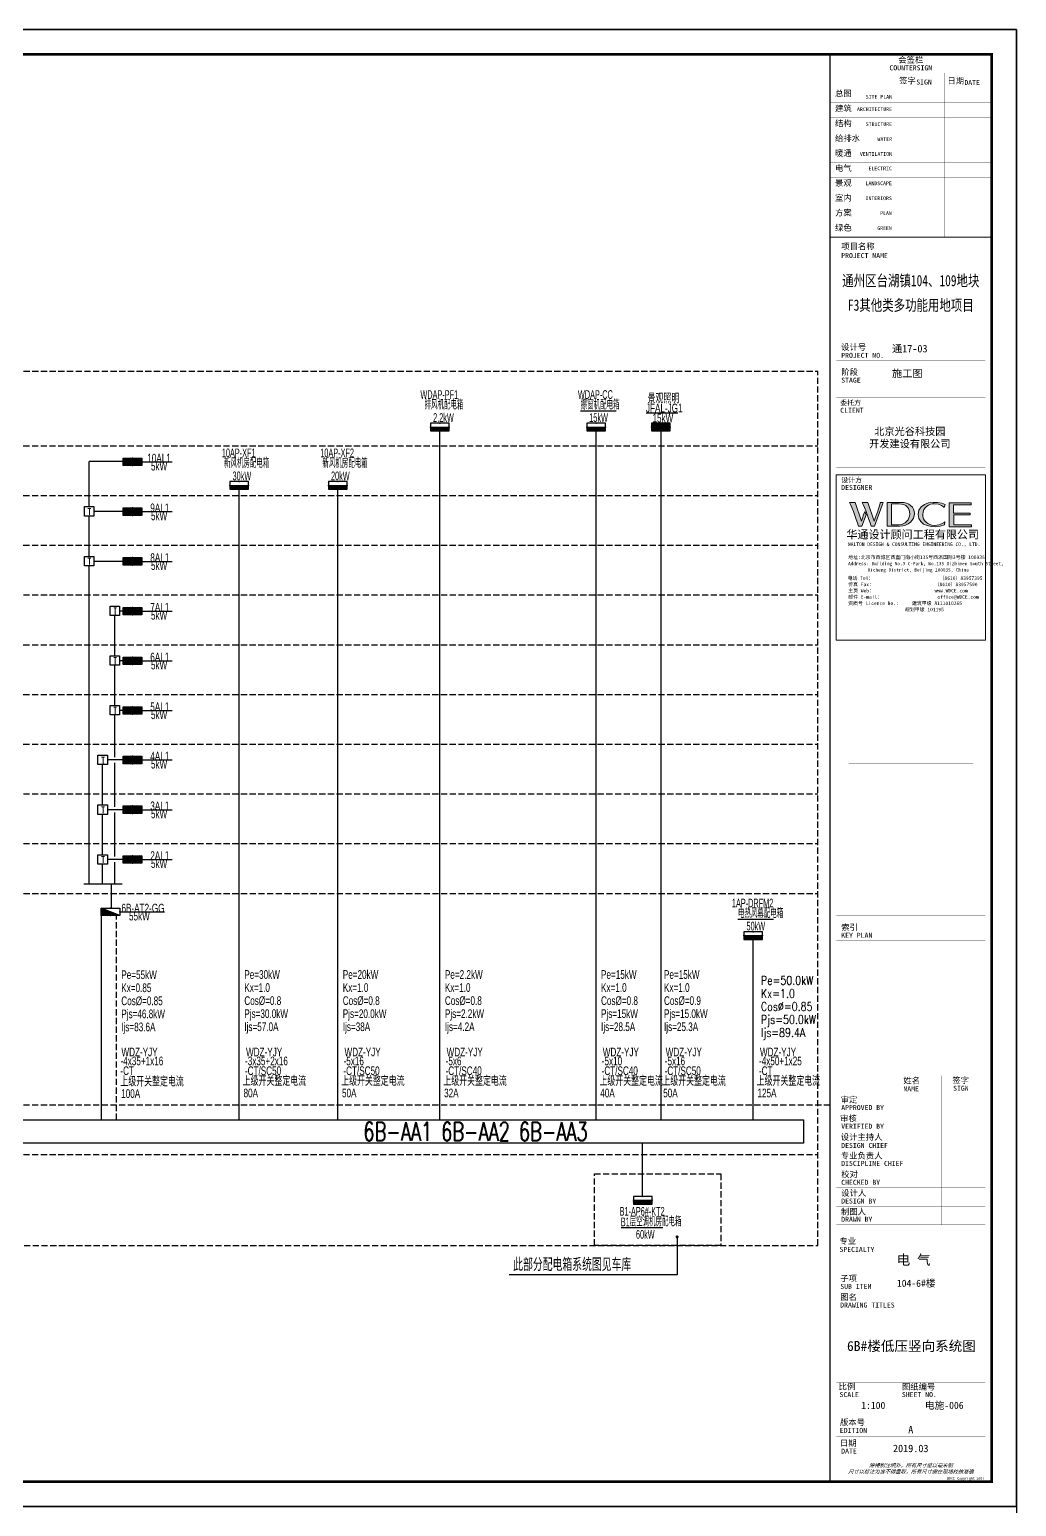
# Model space of a CAD drawing. Extents: x -127004 to 341119, y -13158 to 456864.
# Drawn here: x 71481 to 111184, y 246361 to 305761 of the extents above; entities that cross this region are included whole.
import ezdxf
from ezdxf.enums import TextEntityAlignment as Align

# ---------------------------------------------------------------- set-up
doc = ezdxf.new("R2010")
doc.units = 0
doc.header["$LTSCALE"] = 1000
doc.linetypes.add('DASH', pattern=[0.35, 0.25, -0.1])
doc.layers.get('0').update_dxf_attribs({"linetype": 'CONTINUOUS'})
doc.layers.get('Defpoints').update_dxf_attribs({"linetype": 'CONTINUOUS'})
for name, color, linetype in [('DIM-箱柜', 3, 'CONTINUOUS'), ('EL-SYSTEM', 4, 'CONTINUOUS'), ('ELEC-text', 7, 'CONTINUOUS'), ('EQUIP-箱柜', 3, 'CONTINUOUS'), ('SIG_TEXT', 7, 'CONTINUOUS'), ('SL', 6, 'CONTINUOUS'), ('TEL_TEXT', 3, 'CONTINUOUS'), ('TEL_TITLE', 7, 'CONTINUOUS'), ('WIRE-照明', 1, 'CONTINUOUS'), ('内审意见修改', 2, 'CONTINUOUS'), ('字', 7, 'CONTINUOUS')]:
    doc.layers.add(name, color=color, linetype=linetype)
doc.layers.add('内审要求修改2.10', color=6, linetype='CONTINUOUS', plot=False)
doc.styles.add('_COMPLEX', font='ros.shx', dxfattribs={"width": 0.6, "bigfont": 'jd.shx'})
doc.styles.add('_TCH_LABEL', font='COMPLEX', dxfattribs={"bigfont": 'GBCBIG'})
doc.styles.add('_TEL_DIM', font='ROMANS2', dxfattribs={"width": 0.8, "height": 3.5, "bigfont": 'HZDF2'})
doc.styles.add('EL-STANDARD', font='ROMANS2', dxfattribs={"width": 0.7, "bigfont": 'HZDF2'})
doc.styles.add('JD', font='ros.shx', dxfattribs={"width": 0.8, "height": 600, "bigfont": 'hztxt.shx'})
doc.styles.add('华文细黑', font='STXIHEI.TTF')
doc.styles.add('图签信息$0$hwxh', font='STXIHEI.TTF')
doc.styles.add('图签信息$0$华文细黑', font='STXIHEI.TTF', dxfattribs={"height": 10})

# ---------------------------------------------------------------- blocks, each defined once
blk = doc.blocks.new('SADF AGF AERG AER GER')
at = {"layer": 'DIM-箱柜'}
blk.add_lwpolyline([(-462150, -1228514), (-378050, -1228514), (-378050, -1287914), (-462150, -1287914)], close=True, dxfattribs=at)
blk = doc.blocks.new('A$C6873132B')
at = {"layer": 'DIM-箱柜'}
blk.add_blockref('SADF AGF AERG AER GER', (378050, 1287914), dxfattribs=at)
blk = doc.blocks.new('*X6')
at = {"color": 0}
for p, q in [((-250, 33), (-83, 200)), ((-250, 68), (-118, 200)), ((-250, 104), (-154, 200)), ((-250, 139), (-189, 200)), ((-250, 174), (-224, 200)), ((-247, 0), (-47, 200)), ((-212, 0), (-12, 200)), ((-177, 0), (23, 200)), ((-141, 0), (59, 200)), ((-106, 0), (94, 200)), ((-71, 0), (129, 200)), ((-35, 0), (165, 200)), ((0, 0), (200, 200)), ((35, 0), (235, 200)), ((71, 0), (250, 179)), ((106, 0), (250, 144)), ((141, 0), (250, 109)), ((177, 0), (250, 73)), ((212, 0), (250, 38)), ((247, 0), (250, 3))]:
    blk.add_line(p, q, dxfattribs=at)
blk = doc.blocks.new('$equip$00001421')
for p, q in [((0.75, 0.6), (-0.75, 0.6)), ((-0.75, 0.6), (-0.75, 0)), ((-0.75, 0), (0.75, 0)), ((0.75, 0), (0.75, 0.6))]:
    blk.add_line(p, q)
at = {"const_width": 0.6}
blk.add_lwpolyline([(-0.75, 0.3), (0.75, 0.3)], dxfattribs=at)
for p in [(-0.75, 0.3), (0, 0.6), (0, 0), (0.75, 0.3)]:
    blk.add_point(p)
at = {"xscale": 0.00300000000061118, "yscale": 0.00300000000061118, "zscale": 0.00300000000061118}
blk.add_blockref('*X6', (0, 0), dxfattribs=at)
at = {"style": '_TCH_LABEL', "flags": 9}
blk.add_attdef('A', (0, 0), '', height=0.00002, dxfattribs=at)
blk = doc.blocks.new('*X4')
at = {"color": 0}
for p, q in [((-250, 33), (-183, 100)), ((-250, 68), (-218, 100)), ((-247, 0), (-147, 100)), ((-212, 0), (-112, 100)), ((-177, 0), (-77, 100)), ((-141, 0), (-41, 100)), ((-106, 0), (-6, 100)), ((-71, 0), (29, 100)), ((-35, 0), (65, 100)), ((0, 0), (100, 100)), ((35, 0), (135, 100)), ((71, 0), (171, 100)), ((106, 0), (206, 100)), ((141, 0), (241, 100)), ((177, 0), (250, 73)), ((212, 0), (250, 38)), ((247, 0), (250, 3))]:
    blk.add_line(p, q, dxfattribs=at)
blk = doc.blocks.new('$equip$00001414')
for p, q in [((0.75, 0.6), (-0.75, 0.6)), ((-0.75, 0.6), (-0.75, 0)), ((-0.75, 0.3), (0.75, 0.3)), ((-0.75, 0), (0.75, 0)), ((0.75, 0), (0.75, 0.6))]:
    blk.add_line(p, q)
at = {"const_width": 0.3}
blk.add_lwpolyline([(-0.75, 0.15), (0.75, 0.15)], dxfattribs=at)
for p in [(-0.75, 0.3), (0, 0.6), (0, 0), (0.75, 0.3)]:
    blk.add_point(p)
at = {"xscale": 0.00300000000061118, "yscale": 0.00300000000061118, "zscale": 0.00300000000061118}
blk.add_blockref('*X4', (0, 0), dxfattribs=at)
at = {"style": '_TCH_LABEL', "flags": 9}
blk.add_attdef('A', (0, 0), '', height=0.00002, dxfattribs=at)
blk = doc.blocks.new('A$C2D144AE6')
at = {"layer": 'EQUIP-箱柜'}
blk.add_lwpolyline([(0, 378), (378, 378), (378, 0), (0, 0)], close=True, dxfattribs=at)
at = {"layer": 'EQUIP-箱柜', "style": 'EL-STANDARD', "width": 0.7}
blk.add_text('T', height=262, dxfattribs=at).set_placement((138, 46))
blk = doc.blocks.new('*X33')
at = {"color": 0}
for p, q in [((-247, 0), (-246, 2)), ((-212, 0), (-187, 25)), ((-177, 0), (-128, 49)), ((-141, 0), (-69, 72)), ((-106, 0), (-10, 96)), ((-71, 0), (49, 120)), ((-35, 0), (108, 143)), ((0, 0), (167, 167)), ((35, 0), (226, 190)), ((71, 0), (250, 179)), ((106, 0), (250, 144)), ((141, 0), (250, 109)), ((177, 0), (250, 73)), ((212, 0), (250, 38)), ((247, 0), (250, 3))]:
    blk.add_line(p, q, dxfattribs=at)
blk = doc.blocks.new('$equip$00001425')
for p, q in [((-0.75, 0), (0.75, 0.6)), ((0.75, 0.6), (-0.75, 0.6)), ((-0.75, 0.6), (-0.75, 0)), ((-0.75, 0), (0.75, 0)), ((0.75, 0), (0.75, 0.6))]:
    blk.add_line(p, q)
for p in [(-0.75, 0.3), (0, 0.6), (0, 0), (0.75, 0.3)]:
    blk.add_point(p)
blk.add_solid([(-0.75, 0), (0.75, 0), (0.75, 0.6)])
at = {"xscale": 0.00300000000061118, "yscale": 0.00300000000061118, "zscale": 0.00300000000061118}
blk.add_blockref('*X33', (0, 0), dxfattribs=at)
at = {"style": '_TCH_LABEL', "flags": 9}
blk.add_attdef('A', (0, 0), '', height=0.00002, dxfattribs=at)
blk = doc.blocks.new('图签信息$0$WDCE Copyright200X')
at = {"const_width": 0.016}
blk.add_lwpolyline([(-10.6, 1.26, 1), (-11.4, 1.26, 1)], format="xyb", close=True, dxfattribs=at)
at = {"style": '图签信息$0$华文细黑'}
for s, p in [('WDCE ', (-11.46, 0.5)), ('     Copyright ', (-3.51, 0.5))]:
    blk.add_text(s, height=1, dxfattribs=at).set_placement(p, align=Align.BOTTOM_RIGHT)
blk.add_text('c', height=0.6, dxfattribs=at).set_placement((-11.04, 1.35), align=Align.MIDDLE_CENTER)
blk.add_attdef('200X', text='', height=1, dxfattribs=at).set_placement((-0.45, 0.5), align=Align.BOTTOM_RIGHT)
blk = doc.blocks.new('图签信息$0$logo2')
h = blk.add_hatch(color=7)
h.paths.add_polyline_path([(19.02, -7.36), (15.84, -7.36), (15.84, -3.97), (18.97, -3.97), (18.97, -4.24), (16.46, -4.24), (16.46, -5.45), (18.81, -5.45), (18.81, -5.69), (16.47, -5.69), (16.47, -7.12), (19.02, -7.12)])
edge = h.paths.add_edge_path()
edge.add_spline(control_points=[(15.26, -4.21), (15.26, -4.21), (15.13, -4.65), (15.13, -4.65), (15.13, -4.65), (14.62, -4.1), (13.73, -4.1), (13.04, -4.1), (12.07, -4.54), (12.08, -5.62), (12.08, -6.49), (12.77, -7.16), (13.73, -7.17), (14.66, -7.17), (15.23, -6.68), (15.23, -6.68), (15.23, -6.68), (15.16, -7.11), (15.16, -7.11), (13.63, -7.7), (11.42, -7.29), (11.41, -5.64), (11.4, -3.72), (14.16, -3.66), (15.26, -4.21)], knot_values=[0, 0, 0, 0, 1, 1, 1, 2, 2, 2, 3, 3, 3, 4, 4, 4, 5, 5, 5, 6, 6, 6, 7, 7, 7, 8, 8, 8, 8], degree=3, periodic=0)
edge = h.paths.add_edge_path(flags=16)
edge.add_spline(control_points=[(10.23, -5.57), (10.23, -5.16), (10.12, -4.83), (9.9, -4.58), (9.63, -4.27), (9.23, -4.12), (8.69, -4.12), (8.69, -4.12), (7.64, -4.12), (7.64, -4.12), (7.64, -4.12), (7.64, -7.1), (7.64, -7.1), (7.64, -7.1), (8.66, -7.1), (8.66, -7.1), (9.13, -7.1), (9.52, -6.93), (9.82, -6.6), (10.09, -6.31), (10.23, -5.96), (10.23, -5.57)], knot_values=[0, 0, 0, 0, 1, 1, 1, 2, 2, 2, 3, 3, 3, 4, 4, 4, 5, 5, 5, 6, 6, 6, 7, 7, 7, 7], degree=3, periodic=0)
edge = h.paths.add_edge_path()
edge.add_spline(control_points=[(10.92, -5.51), (10.92, -5.96), (10.72, -6.37), (10.34, -6.72), (9.92, -7.1), (9.41, -7.29), (8.82, -7.29), (8.82, -7.29), (7.03, -7.29), (7.03, -7.29), (7.03, -7.29), (7.03, -3.92), (7.03, -3.92), (7.03, -3.92), (9.1, -3.92), (9.1, -3.92), (9.59, -3.92), (10.01, -4.06), (10.36, -4.34), (10.73, -4.64), (10.92, -5.03), (10.92, -5.51)], knot_values=[0, 0, 0, 0, 1, 1, 1, 2, 2, 2, 3, 3, 3, 4, 4, 4, 5, 5, 5, 6, 6, 6, 7, 7, 7, 7], degree=3, periodic=0)
at = {"lineweight": 0}
blk.add_lwpolyline([(19.02, -7.36), (15.84, -7.36), (15.84, -3.97), (18.97, -3.97), (18.97, -4.24), (16.46, -4.24), (16.46, -5.45), (18.81, -5.45), (18.81, -5.69), (16.47, -5.69), (16.47, -7.12), (19.02, -7.12), (19.02, -7.36)], dxfattribs=at)
for points, knots in [([(10.92, -5.51), (10.92, -5.96), (10.72, -6.37), (10.34, -6.72), (9.92, -7.1), (9.41, -7.29), (8.82, -7.29), (8.82, -7.29), (7.03, -7.29), (7.03, -7.29), (7.03, -7.29), (7.03, -3.92), (7.03, -3.92), (7.03, -3.92), (9.1, -3.92), (9.1, -3.92), (9.59, -3.92), (10.01, -4.06), (10.36, -4.34), (10.73, -4.64), (10.92, -5.03), (10.92, -5.51)], [0, 0, 0, 0, 1, 1, 1, 2, 2, 2, 3, 3, 3, 4, 4, 4, 5, 5, 5, 6, 6, 6, 7, 7, 7, 7]), ([(10.23, -5.57), (10.23, -5.16), (10.12, -4.83), (9.9, -4.58), (9.63, -4.27), (9.23, -4.12), (8.69, -4.12), (8.69, -4.12), (7.64, -4.12), (7.64, -4.12), (7.64, -4.12), (7.64, -7.1), (7.64, -7.1), (7.64, -7.1), (8.66, -7.1), (8.66, -7.1), (9.13, -7.1), (9.52, -6.93), (9.82, -6.6), (10.09, -6.31), (10.23, -5.96), (10.23, -5.57)], [0, 0, 0, 0, 1, 1, 1, 2, 2, 2, 3, 3, 3, 4, 4, 4, 5, 5, 5, 6, 6, 6, 7, 7, 7, 7]), ([(15.26, -4.21), (15.26, -4.21), (15.13, -4.65), (15.13, -4.65), (15.13, -4.65), (14.62, -4.1), (13.73, -4.1), (13.04, -4.1), (12.07, -4.54), (12.08, -5.62), (12.08, -6.49), (12.77, -7.16), (13.73, -7.17), (14.66, -7.17), (15.23, -6.68), (15.23, -6.68), (15.23, -6.68), (15.16, -7.11), (15.16, -7.11), (13.63, -7.7), (11.42, -7.29), (11.41, -5.64), (11.4, -3.72), (14.16, -3.66), (15.26, -4.21)], [0, 0, 0, 0, 1, 1, 1, 2, 2, 2, 3, 3, 3, 4, 4, 4, 5, 5, 5, 6, 6, 6, 7, 7, 7, 8, 8, 8, 8])]:
    blk.add_open_spline(points, degree=3, knots=knots, dxfattribs=at)
blk = doc.blocks.new('图签信息$0$logo1')
h = blk.add_hatch(color=8)
edge = h.paths.add_edge_path()
edge.add_spline(control_points=[(3.86, -5.21), (3.63, -5.88), (3.39, -6.56), (3.39, -6.56), (3.39, -6.56), (2.5, -3.91), (2.5, -3.91), (2.5, -3.91), (1.8, -3.91), (1.69, -3.91), (2.02, -4.39), (2.95, -7.27), (2.95, -7.27), (2.95, -7.27), (3.44, -7.27), (3.44, -7.27), (3.44, -7.27), (4.03, -5.66), (4.03, -5.66), (4.03, -5.66), (3.86, -5.21), (3.86, -5.21)], knot_values=[0, 0, 0, 0, 1, 1, 1, 2, 2, 2, 3, 3, 3, 4, 4, 4, 5, 5, 5, 6, 6, 6, 7, 7, 7, 7], degree=3, periodic=0)
h = blk.add_hatch(color=7)
edge = h.paths.add_edge_path()
edge.add_spline(control_points=[(6.04, -3.91), (6.09, -4.1), (5.2, -6.56), (5.2, -6.56), (5.2, -6.56), (4.3, -3.91), (4.3, -3.91), (4.3, -3.91), (3.6, -3.91), (3.49, -3.91), (3.82, -4.39), (4.75, -7.27), (4.75, -7.27), (4.75, -7.27), (5.24, -7.27), (5.24, -7.27), (5.24, -7.27), (6.33, -4.3), (6.33, -4.3), (6.33, -4.3), (6.48, -3.91), (6.48, -3.91), (6.48, -3.91), (6.21, -3.91), (6.04, -3.91)], knot_values=[0, 0, 0, 0, 1, 1, 1, 2, 2, 2, 3, 3, 3, 4, 4, 4, 5, 5, 5, 6, 6, 6, 7, 7, 7, 8, 8, 8, 8], degree=3, periodic=0)
at = {"color": 8, "lineweight": 0}
blk.add_open_spline([(3.86, -5.21), (3.63, -5.88), (3.39, -6.56), (3.39, -6.56), (3.39, -6.56), (2.5, -3.91), (2.5, -3.91), (2.5, -3.91), (1.8, -3.91), (1.69, -3.91), (2.02, -4.39), (2.95, -7.27), (2.95, -7.27), (2.95, -7.27), (3.44, -7.27), (3.44, -7.27), (3.44, -7.27), (4.03, -5.66), (4.03, -5.66), (4.03, -5.66), (3.86, -5.21), (3.86, -5.21)], degree=3, knots=[0, 0, 0, 0, 1, 1, 1, 2, 2, 2, 3, 3, 3, 4, 4, 4, 5, 5, 5, 6, 6, 6, 7, 7, 7, 7], dxfattribs=at)
at = {"lineweight": 0}
blk.add_open_spline([(6.04, -3.91), (6.09, -4.1), (5.2, -6.56), (5.2, -6.56), (5.2, -6.56), (4.3, -3.91), (4.3, -3.91), (4.3, -3.91), (3.6, -3.91), (3.49, -3.91), (3.82, -4.39), (4.75, -7.27), (4.75, -7.27), (4.75, -7.27), (5.24, -7.27), (5.24, -7.27), (5.24, -7.27), (6.33, -4.3), (6.33, -4.3), (6.33, -4.3), (6.48, -3.91), (6.48, -3.91), (6.48, -3.91), (6.21, -3.91), (6.04, -3.91)], degree=3, knots=[0, 0, 0, 0, 1, 1, 1, 2, 2, 2, 3, 3, 3, 4, 4, 4, 5, 5, 5, 6, 6, 6, 7, 7, 7, 8, 8, 8, 8], dxfattribs=at)
blk.add_blockref('图签信息$0$logo2', (0, 0))
blk = doc.blocks.new('图签信息$0$时间-logo')
at = {"layer": 'Defpoints', "lineweight": 0}
blk.add_lwpolyline([(0, -23.46), (-21.17, -23.46), (-21.17, 0), (0, 0), (0, -23.46)], dxfattribs=at)
blk.add_blockref('图签信息$0$logo1', (-20.97, 0))
at = {"style": '图签信息$0$hwxh'}
for s, height, p in [('华通设计顾问工程有限公司 ', 1.15, (-19.73, -9.05)), ('WALTON DESIGN & CONSULTING ENGINEERING CO., LTD.', 0.5, (-19.5, -10.1)), ('Address: Building No.3 C-Park, No.135 Xizhimen South Street, ', 0.47, (-19.48, -12.83)), ('地址:北京市西城区西直门南小街135号西派国际3号楼 100035', 0.5, (-19.48, -11.94)), ('电话 Tel：                        （8610）83957395 ', 0.5, (-19.56, -14.91)), ('Xicheng District, Beijing 100035, China ', 0.47, (-16.69, -13.72)), ('传真 Fax：                      （8610）83957590 ', 0.5, (-19.48, -15.8)), ('主页 Web：                      www.WDCE.com ', 0.5, (-19.48, -16.69)), ('资质号 Licence No.：    建筑甲级 A111010265 ', 0.5, (-19.48, -18.47)), ('邮件 E-mail：                    office@WDCE.com ', 0.5, (-19.48, -17.58)), ('   规划甲级 101195', 0.5, (-12.6, -19.36))]:
    blk.add_text(s, height=height, dxfattribs=at).set_placement(p)
blk = doc.blocks.new('图签信息')
at = {"const_width": 0.5}
for points in [[(-65, 574), (-65, 500.5), (0, 500.5), (0, 574)], [(-65, 0), (0, 0), (0, 500.5), (-65, 500.5)]]:
    blk.add_lwpolyline(points, close=True, dxfattribs=at)
at = {"const_width": 0.05}
for points in [[(-65, 566.5), (0, 566.5)], [(-39.14, 566.5), (-39.14, 500.5)], [(-19.1, 566.5), (-19.1, 500.5)], [(-65, 560.5), (0, 560.5)], [(-65, 554.5), (0, 554.5)], [(-65, 548.5), (0, 548.5)], [(-65, 542.5), (0, 542.5)], [(-65, 536.5), (0, 536.5)], [(-65, 530.5), (0, 530.5)], [(-65, 524.5), (0, 524.5)], [(-65, 518.5), (0, 518.5)], [(-65, 512.5), (0, 512.5)], [(-65, 512.5), (0, 512.5)], [(-65, 506.5), (0, 506.5)], [(-65, 500.5), (0, 500.5)], [(-62.5, 450.87), (-2.5, 450.87)], [(-62.5, 440.87), (-2.5, 440.87)], [(-2.5, 407.85), (-2.5, 436.12), (-62.5, 436.12), (-62.5, 407.85)], [(-62.5, 407.85), (-2.5, 407.85)], [(-62.5, 404.92), (-62.5, 227.83)], [(-62.5, 404.92), (-2.5, 404.92)], [(-62.5, 227.83), (-2.5, 227.83), (-2.5, 404.92)], [(-57.5, 338.36), (-7.5, 338.36)], [(-57.5, 288.83), (-7.5, 288.83)], [(-57.5, 234.85), (-7.5, 234.85)], [(-62.5, 227.83), (-2.5, 227.83)], [(-62.5, 217.74), (-2.5, 217.74)], [(-62.5, 103.26), (-2.5, 103.26), (-2.5, 163.26), (-62.5, 163.26), (-62.5, 103.26)], [(-37.5, 163.26), (-37.5, 103.26)], [(-20, 163.26), (-20, 103.26)], [(-62.5, 155.76), (-2.5, 155.76)], [(-62.5, 148.26), (-2.5, 148.26)], [(-62.5, 140.76), (-2.5, 140.76)], [(-62.5, 133.26), (-2.5, 133.26)], [(-62.5, 125.76), (-2.5, 125.76)], [(-62.5, 118.26), (-2.5, 118.26)], [(-62.5, 110.76), (-2.5, 110.76)], [(-62.5, 98.5), (-2.5, 98.5), (-2.5, 10), (-62.5, 10), (-62.5, 98.5)], [(-62.5, 83.5), (-2.5, 83.5)], [(-62.5, 76), (-2.5, 76)], [(-62.5, 40), (-2.5, 40)], [(-37.5, 40), (-37.5, 26)], [(-62.5, 26), (-2.5, 26)], [(-62.5, 18), (-2.5, 18)]]:
    blk.add_lwpolyline(points, dxfattribs=at)
at = {"ltscale": 0.001, "xscale": 2.834689937531525, "yscale": 2.834689937531525, "zscale": 2.834689937531525}
blk.add_blockref('图签信息$0$时间-logo', (-2.5, 404.92), dxfattribs=at)
blk.add_blockref('图签信息$0$WDCE Copyright200X', (-2.5, 0)).add_auto_attribs({'200X': '2007'})
at = {"style": '图签信息$0$华文细黑'}
for s, height, p in [('会签栏', 2.4, (-32.5, 573)), ('COUNTERSIGN', 2, (-32.5, 569.6))]:
    blk.add_text(s, height=height, dxfattribs=at).set_placement(p, align=Align.TOP_CENTER)
for s, height, p in [('签字', 2.4, (-37.22, 564.63)), ('日期', 2.4, (-17.79, 564.58)), ('总图', 2.4, (-63, 559.5)), ('SIGN', 2, (-30.32, 563.88)), ('DATE', 2, (-10.96, 563.7)), ('建筑', 2.4, (-63, 553.5)), ('结构', 2.4, (-63, 547.5)), ('给排水', 2.4, (-63, 541.5)), ('暖通', 2.4, (-63, 535.5)), ('电气', 2.4, (-63, 529.5)), ('景观', 2.4, (-63, 523.5)), ('室内', 2.4, (-63, 517.5)), ('方案', 2.4, (-63, 511.5)), ('绿色', 2.4, (-63, 505.5)), ('项目名称', 2.4, (-60.5, 498)), ('PROJECT NAME', 2, (-60.5, 494.08)), ('设计号', 2.4, (-60.54, 457.48)), ('PROJECT NO.', 2, (-60.5, 453.97)), ('阶段', 2.4, (-60.5, 447.47)), ('STAGE', 2, (-60.5, 443.97)), ('委托方', 2, (-60.9, 434.86)), ('CLIENT', 2, (-60.9, 431.86)), ('设计方', 2, (-60.5, 403.83)), ('DESIGNER', 2, (-60.5, 400.83)), ('KEY PLAN', 2, (-60.5, 220.74)), ('索引', 2.4, (-60.5, 224.14)), ('姓名', 2.4, (-35.5, 162.47)), ('签字', 2.4, (-15.81, 162.57)), ('审定', 2.4, (-60.73, 154.81)), ('NAME', 2, (-35.5, 158.96)), ('SIGN', 2, (-15.5, 159.2)), ('APPROVED BY', 2, (-60.5, 151.44)), ('审核', 2.4, (-60.95, 147.29)), ('VERIFIED BY', 2, (-60.5, 143.91)), ('设计主持人', 2.4, (-60.68, 139.76)), ('专业负责人', 2.4, (-60.67, 132.26)), ('DESIGN CHIEF', 2, (-60.5, 136.19)), ('校对', 2.4, (-60.5, 124.76)), ('DISCIPLINE CHIEF', 2, (-60.5, 128.98)), ('CHECKED BY', 2, (-60.5, 121.37)), ('设计人', 2.4, (-60.5, 117.26)), ('DESIGN BY', 2, (-60.5, 113.83)), ('制图人', 2.4, (-60.61, 109.76)), ('DRAWN BY', 2, (-60.5, 106.5)), ('专业', 2.4, (-61.23, 97.93)), ('SPECIALTY', 2, (-61.23, 94.38)), ('SUB ITEM', 2, (-60.88, 79.5)), ('子项', 2.4, (-60.88, 82.92)), ('DRAWING TITLES', 2, (-60.91, 72)), ('图名', 2.4, (-60.91, 75.41)), ('比例', 2.4, (-61.56, 39.42)), ('SCALE', 2, (-61.19, 36)), ('SHEET NO.', 2, (-36.1, 36)), ('图纸编号', 2.4, (-36.1, 39.32)), ('版本号', 2.4, (-61, 25.03)), ('EDITION', 2, (-61.06, 21.61)), ('日期', 2.4, (-61, 16.68)), ('DATE', 2, (-60.5, 13.26))]:
    blk.add_text(s, height=height, dxfattribs=at).set_placement(p, align=Align.TOP_LEFT)
for s, p in [('ARCHITECTURE', (-40.06, 552.7)), ('SITE PLAN', (-40.06, 557.7)), ('STRUCTURE', (-40.06, 546.7)), ('WATER', (-40.06, 540.7)), ('VENTILATION', (-40.06, 534.7)), ('ELECTRIC', (-40.14, 528.89)), ('LANDSCAPE', (-40.14, 522.89)), ('INTERIORS', (-40.14, 516.89)), ('PLAN', (-40.14, 510.89)), ('GREEN', (-40.14, 504.89))]:
    blk.add_text(s, height=1.5, dxfattribs=at).set_placement(p, align=Align.TOP_RIGHT)
at = {"color": 4, "style": '图签信息$0$华文细黑', "width": 0.75}
for s, p in [('通州区台湖镇104、109地块', (-32.5, 480.78)), ('F3其他类多功能用地项目', (-32.5, 470.91))]:
    blk.add_text(s, height=4.5, dxfattribs=at).set_placement(p, align=Align.CENTER)
at = {"color": 4, "style": '图签信息$0$华文细黑'}
for s, p in [('A', (-32.53, 19.4)), ('2019.03', (-32.53, 11.84))]:
    blk.add_text(s, height=3, dxfattribs=at).set_placement(p, align=Align.CENTER)
at = {"style": '图签信息$0$华文细黑', "oblique": 20}
for s, p in [('除特别注明外，所有尺寸是以毫米制', (-32.5, 6.5)), ('尺寸以标注为准不得量取，所有尺寸需在现场校核准确', (-32.5, 4))]:
    blk.add_text(s, height=1.5, dxfattribs=at).set_placement(p, align=Align.MIDDLE_CENTER)
at = {"color": 4, "ltscale": 0.001, "char_height": 3, "width": 58.4895, "style": '图签信息$0$华文细黑'}
for s, insert, attachment_point in [('通17-03', (-40.06, 455.51), 4), ('施工图', (-40.06, 445.51), 4), ('北京光谷科技园\\P开发建设有限公司', (-32.9, 419.71), 5)]:
    blk.add_mtext(s, dxfattribs=dict(at, insert=insert, attachment_point=attachment_point))
blk = doc.blocks.new('图签-A1')
at = {"color": 2}
blk.add_blockref('图签信息', (0, 0), dxfattribs=at)

msp = doc.modelspace()

# ---------------------------------------------------------------- linework, layer by layer
at = {"layer": 'DIM-箱柜'}
for p, q in [((97531, 257201), (97531, 255670)), ((97531, 255670), (90781, 255670))]:
    msp.add_line(p, q, dxfattribs=at)
at = {"layer": 'DIM-箱柜', "const_width": 60}
msp.add_lwpolyline([(97531, 257231, 1), (97531, 257171, 1)], format="xyb", close=True, dxfattribs=at)
at = {"layer": 'EL-SYSTEM'}
for p, q in [((87989, 261912), (87989, 289623)), ((94270, 261912), (94270, 289623)), ((79920, 261912), (79920, 287277)), ((83881, 261912), (83881, 287277)), ((100595, 261912), (100595, 269245)), ((96120, 260972), (96120, 258824))]:
    msp.add_line(p, q, dxfattribs=at)
at = {"layer": 'ELEC-text', "color": 252, "linetype": 'DASH'}
for p, q in [((29587, 292019), (103192, 292019)), ((103192, 256857), (103192, 292019)), ((29581, 289019), (103192, 289019)), ((29581, 287019), (103192, 287019)), ((29581, 285019), (103192, 285019)), ((29584, 283019), (103192, 283019)), ((29581, 281019), (103192, 281019)), ((29581, 279019), (103192, 279019)), ((29581, 277019), (102944, 277019)), ((29582, 277019), (103192, 277019)), ((29584, 275019), (103192, 275019)), ((29584, 273019), (103192, 273019)), ((29587, 271019), (103192, 271019)), ((29584, 262519), (103684, 262519)), ((29584, 260519), (103192, 260519)), ((29610, 256857), (103192, 256857))]:
    msp.add_line(p, q, dxfattribs=at)
at = {"layer": 'ELEC-text'}
msp.add_lwpolyline([(31452, 261912), (102620, 261912), (102620, 260972), (31452, 260972)], close=True, dxfattribs=at)
at = {"layer": 'ELEC-text', "color": 252, "linetype": 'DASH'}
msp.add_lwpolyline([(94204, 259736), (99296, 259736), (99296, 256857), (94204, 256857)], close=True, dxfattribs=at)
at = {"layer": 'TEL_TEXT', "color": 7}
msp.add_line((93651, 290432), (95079, 290432), dxfattribs=at)
at = {"layer": 'TEL_TEXT', "ltscale": 2}
for p, q in [((96287, 290348), (97558, 290348)), ((75998, 288371), (77218, 288371)), ((75998, 286371), (77218, 286371)), ((75998, 284371), (77218, 284371)), ((75998, 282371), (77218, 282371)), ((75998, 280371), (77218, 280371)), ((75998, 278371), (77218, 278371)), ((75998, 276384), (77218, 276384)), ((75998, 274384), (77218, 274384)), ((75998, 272384), (77218, 272384)), ((75114, 270274), (76908, 270274))]:
    msp.add_line(p, q, dxfattribs=at)
at = {"layer": 'TEL_TITLE'}
msp.add_lwpolyline([(27084, 246361), (111184, 246361), (111184, 305761), (27084, 305761)], close=True, dxfattribs=at)
at = {"layer": 'TEL_TITLE', "const_width": 100}
msp.add_lwpolyline([(29584, 247361), (110184, 247361), (110184, 304761), (29584, 304761)], close=True, dxfattribs=at)
at = {"layer": 'WIRE-照明', "linetype": 'Continuous'}
for p, q in [((96872, 289623), (96872, 261912)), ((74377, 261912), (74377, 270195))]:
    msp.add_line(p, q, dxfattribs=at)
at = {"layer": 'WIRE-照明', "color": 1}
for p, q in [((73875, 286573), (73875, 288384)), ((75248, 288384), (73875, 288384)), ((75261, 286371), (74064, 286371)), ((74064, 284384), (75269, 284384)), ((75248, 282371), (75098, 282371)), ((75248, 280371), (75098, 280371)), ((75248, 278371), (75098, 278371)), ((73668, 271407), (75208, 271407)), ((74759, 271407), (74759, 270424))]:
    msp.add_line(p, q, dxfattribs=at)
at = {"layer": 'WIRE-照明', "color": 6, "linetype": 'DASH'}
msp.add_line((74977, 261912), (74977, 270124), dxfattribs=at)
at = {"layer": 'WIRE-照明', "color": 1}
for points in [[(73875, 284573), (73875, 286195)], [(73875, 271407), (73875, 284195)], [(74909, 280573), (74909, 282195)], [(74909, 278573), (74909, 280195)], [(74909, 276497), (74909, 278195)], [(75248, 276384), (74610, 276384)], [(74909, 274497), (74909, 276272)], [(74422, 274573), (74422, 276195)], [(74422, 272573), (74422, 274195)], [(75248, 274384), (74610, 274384)], [(74909, 272497), (74909, 274272)], [(74422, 271407), (74422, 272195)], [(75248, 272384), (74610, 272384)], [(74909, 271407), (74909, 272272)]]:
    msp.add_lwpolyline(points, dxfattribs=at)
at = {"layer": '内审意见修改', "color": 2}
for p, q in [((99976, 269979), (101404, 269979)), ((95276, 257581), (96958, 257581))]:
    msp.add_line(p, q, dxfattribs=at)

# ---------------------------------------------------------------- block references
at = {"layer": 'DIM-箱柜'}
msp.add_blockref('SADF AGF AERG AER GER', (489234, 1534275), dxfattribs=at)
at = {"layer": 'EQUIP-箱柜', "yscale": 500, "zscale": 500}
for name, p, xscale in [('$equip$00001414', (87989, 289623), 500), ('$equip$00001414', (94270, 289623), 500), ('$equip$00001421', (96872, 289623), 500), ('$equip$00001421', (75623, 288221), -500), ('$equip$00001414', (79920, 287277), 500), ('$equip$00001414', (83881, 287277), 500), ('$equip$00001421', (75623, 286221), -500), ('$equip$00001421', (75623, 284221), -500), ('$equip$00001421', (75623, 282221), -500), ('$equip$00001421', (75623, 280221), -500), ('$equip$00001421', (75623, 278221), -500), ('$equip$00001421', (75623, 276234), -500), ('$equip$00001421', (75623, 274234), -500), ('$equip$00001421', (75623, 272234), -500), ('$equip$00001425', (74739, 270124), -500), ('$equip$00001414', (100595, 269170), 500), ('$equip$00001414', (96149, 258524), 500)]:
    msp.add_blockref(name, p, dxfattribs=dict(at, xscale=xscale))
at = {"layer": 'EQUIP-箱柜'}
for p in [(73686, 286195), (73686, 284195), (74720, 282195), (74720, 280195), (74720, 278195), (74233, 276195), (74233, 274195), (74233, 272195)]:
    msp.add_blockref('A$C2D144AE6', p, dxfattribs=at)
at = {"layer": 'SL', "xscale": 100, "yscale": 100, "zscale": 100}
msp.add_blockref('图签-A1', (110184, 247361), dxfattribs=at)
at = {"layer": '内审要求修改2.10'}
for p in [(111184, 246361), (111184, 186961)]:
    msp.add_blockref('A$C6873132B', p, dxfattribs=at)

# ---------------------------------------------------------------- texts
at = {"ltscale": 100, "style": 'EL-STANDARD', "width": 0.7}
msp.add_text('6B-AA1 6B-AA2 6B-AA3', height=750, dxfattribs=at).set_placement((84910, 261068))
at = {"layer": 'DIM-箱柜', "color": 7, "style": '_TEL_DIM', "width": 0.8}
msp.add_text('此部分配电箱系统图见车库', height=520.87, dxfattribs=at).set_placement((90938, 255828))
at = {"layer": 'SIG_TEXT', "style": '_TEL_DIM', "width": 0.8}
for s, p in [('Pe=50.0kW', (100902, 267345)), ('Kx=1.0', (100902, 266820)), ('Cos%%C=0.85', (100902, 266295)), ('Pjs=50.0kW', (100902, 265770)), ('Ijs=89.4A', (100902, 265245))]:
    msp.add_text(s, height=350, dxfattribs=at).set_placement(p)
at = {"layer": 'TEL_TEXT', "color": 7, "style": 'JD', "width": 0.55}
for s, p in [('WDAP-PF1', (87964, 291081)), ('WDAP-CC', (94245, 291081)), ('10AP-XF1', (79895, 288735)), ('10AP-XF2', (83856, 288735))]:
    msp.add_text(s, height=350, dxfattribs=at).set_placement(p, align=Align.MIDDLE_CENTER)
at = {"layer": 'TEL_TEXT', "ltscale": 2, "style": '_COMPLEX', "width": 0.7}
for s, p in [('景观照明', (96344, 290731)), ('JFAL-JG1', (96278, 290364)), ('15kW', (96541, 289961)), ('5kW', (76366, 288027)), ('5kW', (76366, 286027)), ('5kW', (76366, 284027)), ('5kW', (76366, 282027)), ('5kW', (76366, 280027)), ('5kW', (76366, 278027)), ('5kW', (76366, 276040)), ('5kW', (76366, 274040)), ('5kW', (76366, 272040)), ('55kW', (75482, 269930)), ('Pe=55kW', (75172, 267572, 0)), ('Pe=30kW', (80122, 267580)), ('Pe=20kW', (84083, 267580)), ('Pe=2.2kW', (88191, 267580)), ('Pe=15kW', (94472, 267580)), ('Pe=15kW', (97005, 267580)), ('Kx=0.85', (75172, 267047, 0)), ('Kx=1.0', (80122, 267055)), ('Kx=1.0', (84083, 267055)), ('Kx=1.0', (88191, 267055)), ('Kx=1.0', (94472, 267055)), ('Kx=1.0', (97005, 267055)), ('Cos%%C=0.85', (75172, 266522, 0)), ('Cos%%C=0.8', (80122, 266530)), ('Cos%%C=0.8', (84083, 266530)), ('Cos%%C=0.8', (88191, 266530)), ('Cos%%C=0.8', (94472, 266530)), ('Cos%%C=0.9', (97005, 266530)), ('Pjs=46.8kW', (75172, 265997, 0)), ('Pjs=30.0kW', (80122, 266005)), ('Pjs=20.0kW', (84083, 266005)), ('Pjs=2.2kW', (88191, 266005)), ('Pjs=15kW', (94472, 266005)), ('Pjs=15.0kW', (97005, 266005)), ('Ijs=83.6A', (75172, 265472, 0)), ('Ijs=57.0A', (80122, 265480)), ('Ijs=38A', (84083, 265480)), ('Ijs=4.2A', (88191, 265480)), ('Ijs=28.5A', (94472, 265480)), ('Ijs=25.3A', (97005, 265480)), ('-4x35+1x16', (75140, 264104)), ('WDZ-YJY', (75178, 264464)), ('-3x35+2x16', (80152, 264104)), ('WDZ-YJY', (80190, 264464)), ('-5x16', (84113, 264104)), ('WDZ-YJY', (84151, 264464)), ('-5x6', (88221, 264104)), ('WDZ-YJY', (88259, 264464)), ('-5x10', (94502, 264104)), ('WDZ-YJY', (94540, 264464)), ('-5x16', (97035, 264104)), ('WDZ-YJY', (97072, 264464)), ('-4x50+1x25', (100827, 264104)), ('WDZ-YJY', (100865, 264464)), ('-CT', (75135, 263711)), ('-CT/SC50', (80147, 263711)), ('-CT/SC50', (84108, 263711)), ('-CT/SC40', (88216, 263711)), ('-CT/SC40', (94497, 263711)), ('-CT/SC50', (97030, 263711)), ('-CT', (100822, 263711)), ('上级开关整定电流', (75135, 263257)), ('100A', (75167, 262791)), ('上级开关整定电流', (80058, 263281)), ('80A', (80090, 262815)), ('上级开关整定电流', (84019, 263281)), ('50A', (84051, 262815)), ('上级开关整定电流', (88127, 263281)), ('32A', (88159, 262815)), ('上级开关整定电流', (94408, 263281)), ('40A', (94440, 262815)), ('上级开关整定电流', (96941, 263281)), ('50A', (96973, 262815)), ('上级开关整定电流', (100733, 263281)), ('125A', (100765, 262815))]:
    msp.add_text(s, height=350, dxfattribs=at).set_placement(p)
at = {"layer": 'TEL_TEXT', "color": 7, "style": 'JD', "width": 0.55}
for s, p in [('排风机配电箱', (87375, 290481)), ('擦窗机配电箱', (93656, 290481)), ('2.2kW', (87717, 289980)), ('15kW', (93998, 289980)), ('新风机房配电箱', (79305, 288135)), ('新风机房配电箱', (83266, 288135)), ('30kW', (79648, 287634)), ('20kW', (83609, 287634))]:
    msp.add_text(s, height=350, dxfattribs=at).set_placement(p)
at = {"layer": 'TEL_TEXT', "style": '_COMPLEX', "width": 0.7}
for s, p in [('10AL1', (76218, 288348)), ('9AL1', (76339, 286348)), ('8AL1', (76339, 284348)), ('7AL1', (76339, 282348)), ('6AL1', (76339, 280348)), ('5AL1', (76339, 278348)), ('4AL1', (76339, 276362)), ('3AL1', (76339, 274362)), ('2AL1', (76339, 272362)), ('6B-AT2-GG', (75181, 270251))]:
    msp.add_text(s, height=350, dxfattribs=at).set_placement(p)
at = {"layer": '内审意见修改', "color": 2, "style": 'JD', "width": 0.55}
for s, p in [('1AP-DRFM2', (100570, 270629)), ('B1-AP6#-KT2', (96125, 258231))]:
    msp.add_text(s, height=350, dxfattribs=at).set_placement(p, align=Align.MIDDLE_CENTER)
for s, p in [('电热风幕配电箱', (99981, 270029)), ('50kW', (100323, 269528)), ('B1层空调机房配电箱', (95267, 257631)), ('60kW', (95877, 257130))]:
    msp.add_text(s, height=350, dxfattribs=at).set_placement(p)
at = {"layer": '字', "style": '华文细黑'}
for s, p in [('104-6#楼', (106373, 255195)), ('1:100', (104937, 250284)), ('电施-006', (107502, 250284))]:
    msp.add_text(s, height=285.4, dxfattribs=at).set_placement(p)
at = {"layer": '字', "char_height": 400, "width": 78154.16, "attachment_point": 5, "style": '华文细黑'}
for s, insert in [('电 气', (107048, 256258)), ('6B#楼低压竖向系统图', (106958, 252791))]:
    msp.add_mtext(s, dxfattribs=dict(at, insert=insert))

doc.saveas('drawing.dxf')
